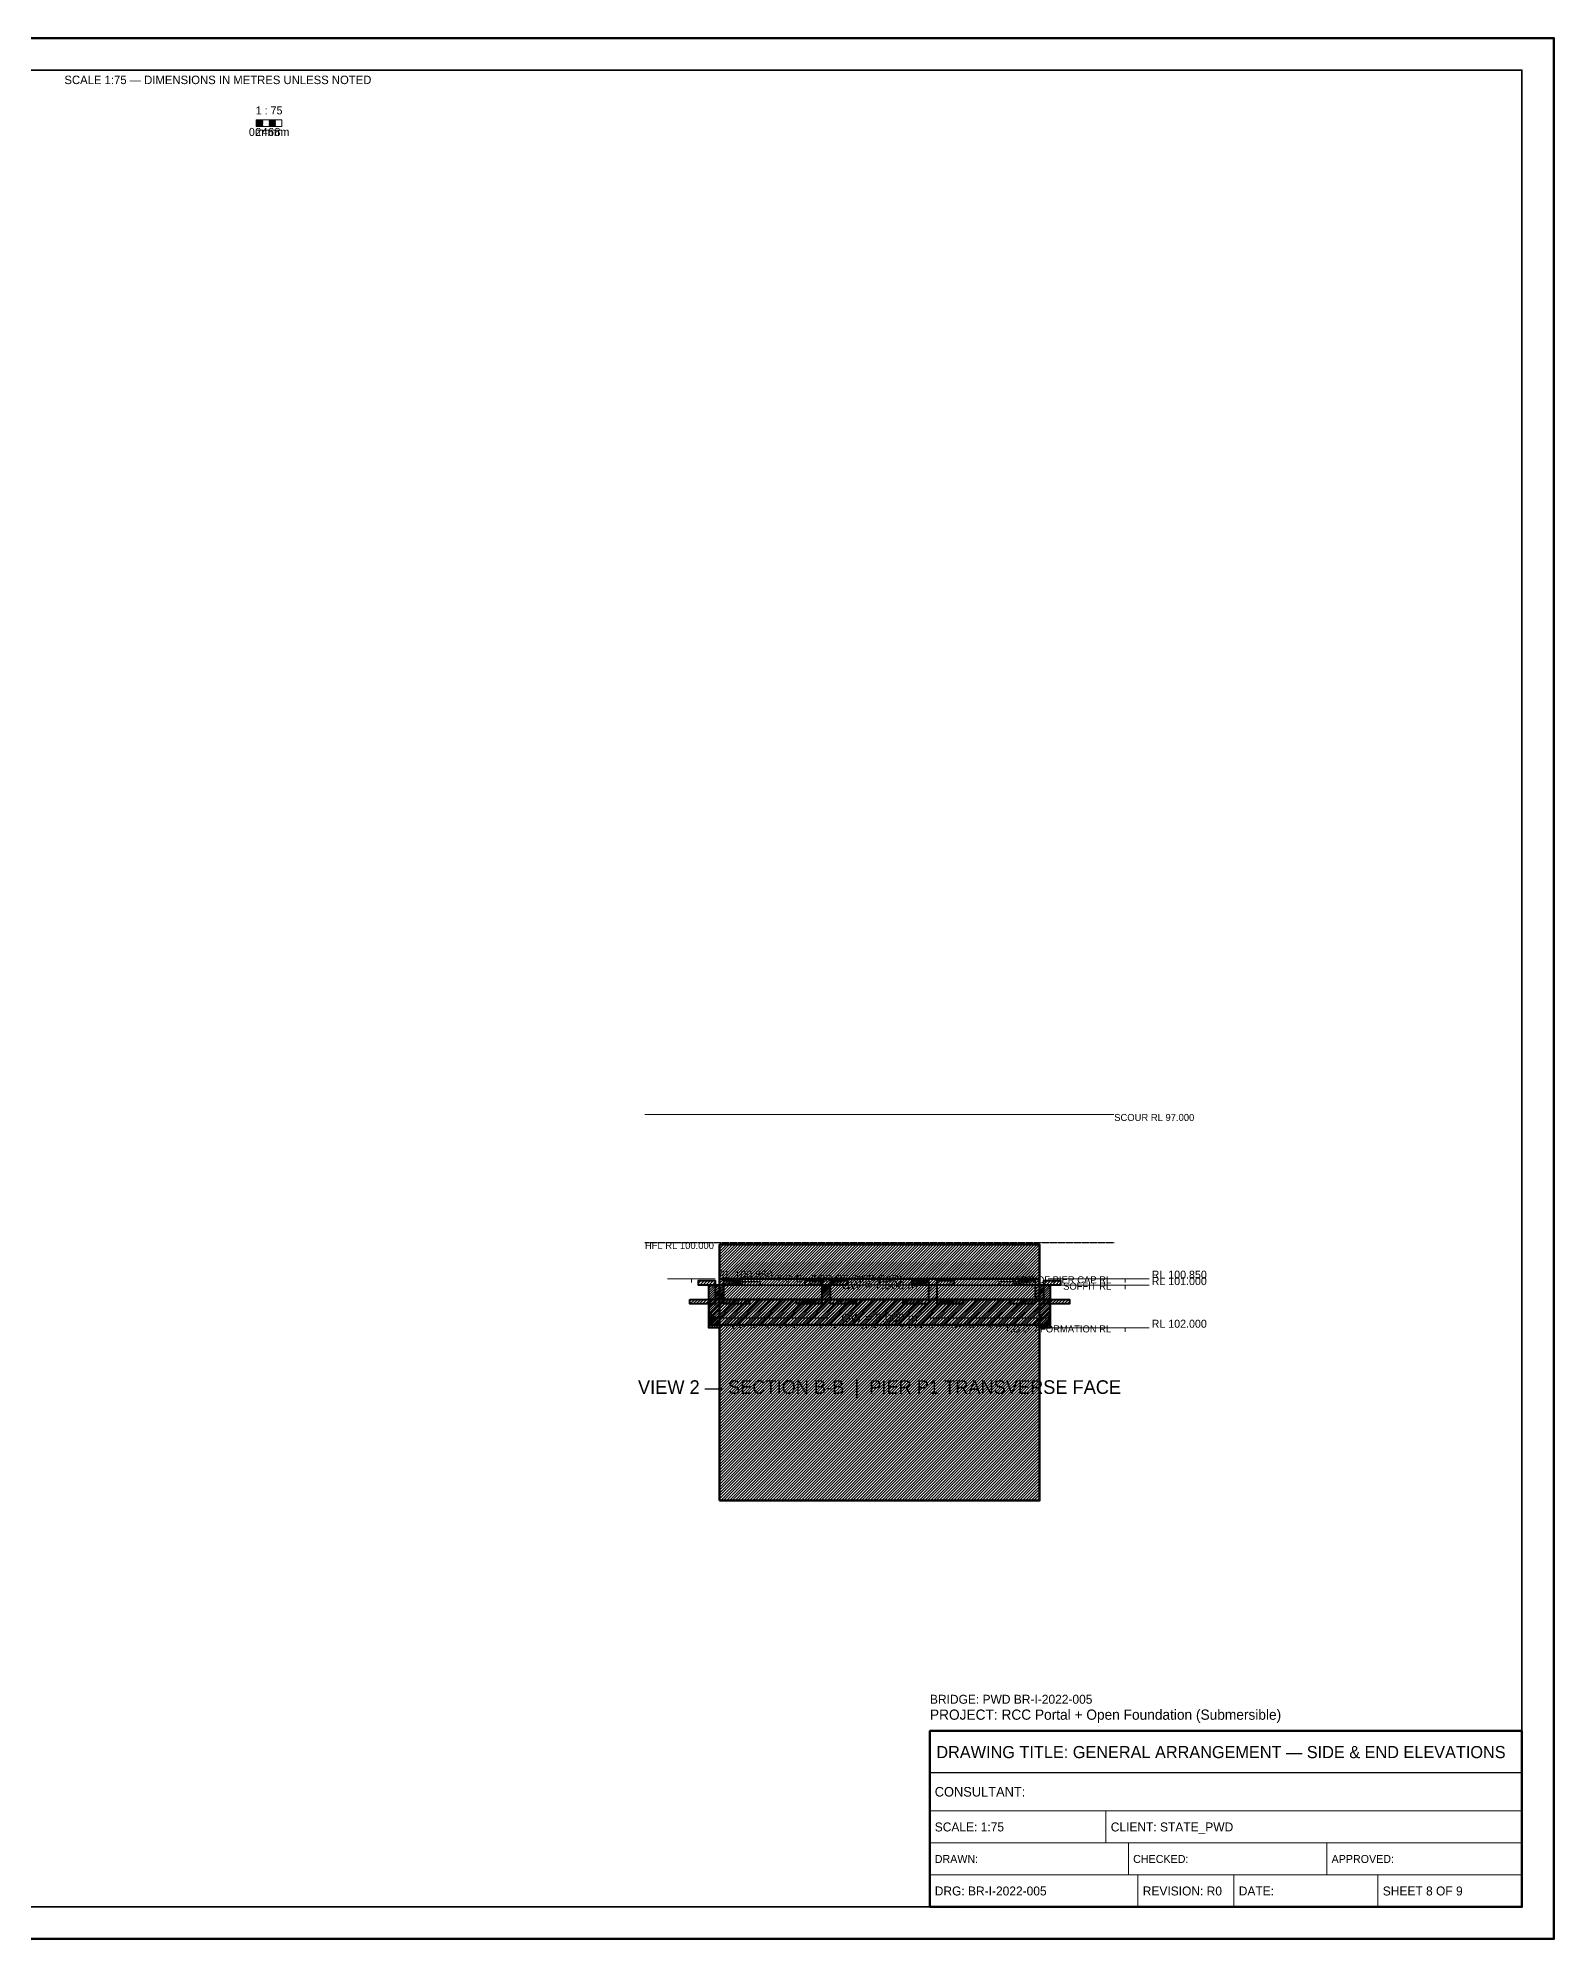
# Model space of a CAD drawing. Header units: metres. Extents: x 0 to 841, y 0 to 594.
# Drawn here: x 367 to 841, y 0 to 594 of the extents above; entities that cross this region are included whole.
import ezdxf
from ezdxf.enums import TextEntityAlignment as Align

# ---------------------------------------------------------------- set-up
doc = ezdxf.new("R2010")
doc.units = ezdxf.units.M
doc.linetypes.add('DASHED', pattern=[0.5, 0.375, -0.125])
doc.linetypes.add('DASHED2', pattern=[0.25, 0.1875, -0.0625])
for name, color, linetype, lineweight in [('BORDER-INNER', 7, 'Continuous', 35), ('BORDER-OUTER', 7, 'Continuous', 70), ('CIVIL-HFL', 5, 'DASHED', 25), ('CIVIL-SCOUR', 1, 'DASHED2', 18), ('DIM-LEVEL', 3, 'Continuous', 18), ('DIM-LINEAR', 3, 'Continuous', 18), ('STRUC-HATCHING', 8, 'Continuous', 18), ('SUB-BEARING', 5, 'Continuous', 25), ('SUB-PIER', 2, 'Continuous', 35), ('SUPER-DECK', 2, 'Continuous', 50), ('SUPER-GIRDER', 1, 'Continuous', 35), ('SUPER-KERB', 7, 'Continuous', 25), ('SUPER-PARAPET', 2, 'Continuous', 35), ('SUPER-WEARING', 8, 'Continuous', 25), ('SYM-SCALE', 7, 'Continuous', 13), ('TEXT-GENERAL', 7, 'Continuous', 18), ('TEXT-HEADER', 7, 'Continuous', 25), ('TEXT-LEVEL', 5, 'Continuous', 18), ('TEXT-SPEC', 7, 'Continuous', 13), ('TEXT-TITLE', 7, 'Continuous', 25), ('TITLEBLK-BOX', 7, 'Continuous', 50), ('TITLEBLK-TEXT', 7, 'Continuous', 18)]:
    doc.layers.add(name, color=color, linetype=linetype, lineweight=lineweight)
doc.styles.add('BRIDGE_STD', font='Arial.ttf')
doc.dimstyles.new('pmb100', dxfattribs={"dimtxt": 2.5, "dimasz": 0.9375, "dimexe": 2.5, "dimexo": 2.5, "dimtad": 0, "dimtih": 1, "dimdec": 0, "dimtxsty": 'BRIDGE_STD', "dimcen": 2.5, "dimazin": 3, "dimtfac": 1, "dimtmove": 0, "dimatfit": 3})

msp = doc.modelspace()

# ---------------------------------------------------------------- hatches: boundary and pattern name
at = {"layer": 'STRUC-HATCHING'}
h = msp.add_hatch(dxfattribs=at)
h.set_pattern_fill('ANSI31', scale=0.2)
h.paths.add_polyline_path([(580.25, 217), (680.25, 217), (680.25, 206.33), (580.25, 206.33)])
h = msp.add_hatch(dxfattribs=at)
h.set_pattern_fill('ANSI31', scale=0.2)
h.paths.add_polyline_path([(580.25, 137), (680.25, 137), (680.25, 217), (580.25, 217)])
h = msp.add_hatch(dxfattribs=at)
h.set_pattern_fill('ANSI31', scale=0.2133333)
h.paths.add_polyline_path([(570.92, 199.87), (589.58, 199.87), (589.58, 198.43), (581.58, 198.43), (581.58, 205.77), (586.78, 205.77), (586.78, 204.33), (573.72, 204.33), (573.72, 205.77), (578.92, 205.77), (578.92, 198.43), (570.92, 198.43)])
h = msp.add_hatch(dxfattribs=at)
h.set_pattern_fill('ANSI31', scale=0.16)
h.paths.add_polyline_path([(576.92, 204.33), (580.25, 204.33), (580.25, 191), (576.92, 191)])
h = msp.add_hatch(dxfattribs=at)
h.set_pattern_fill('ANSI31', scale=0.2133333)
h.paths.add_polyline_path([(604.25, 199.87), (622.92, 199.87), (622.92, 198.43), (614.92, 198.43), (614.92, 205.77), (620.12, 205.77), (620.12, 204.33), (607.05, 204.33), (607.05, 205.77), (612.25, 205.77), (612.25, 198.43), (604.25, 198.43)])
h = msp.add_hatch(dxfattribs=at)
h.set_pattern_fill('ANSI31', scale=0.2133333)
h.paths.add_polyline_path([(637.58, 199.87), (656.25, 199.87), (656.25, 198.43), (648.25, 198.43), (648.25, 205.77), (653.45, 205.77), (653.45, 204.33), (640.38, 204.33), (640.38, 205.77), (645.58, 205.77), (645.58, 198.43), (637.58, 198.43)])
h = msp.add_hatch(dxfattribs=at)
h.set_pattern_fill('ANSI31', scale=0.2133333)
h.paths.add_polyline_path([(670.92, 199.87), (689.58, 199.87), (689.58, 198.43), (681.58, 198.43), (681.58, 205.77), (686.78, 205.77), (686.78, 204.33), (673.72, 204.33), (673.72, 205.77), (678.92, 205.77), (678.92, 198.43), (670.92, 198.43)])
h = msp.add_hatch(dxfattribs=at)
h.set_pattern_fill('ANSI31', scale=0.16)
h.paths.add_polyline_path([(680.25, 204.33), (683.58, 204.33), (683.58, 191), (680.25, 191)])
h = msp.add_hatch(dxfattribs=at)
h.set_pattern_fill('ANSI31', scale=0.2666667)
h.paths.add_polyline_path([(576.92, 199.87), (683.58, 199.87), (683.58, 191.87), (576.92, 191.87)])
h = msp.add_hatch(dxfattribs=at)
h.set_pattern_fill('ANSI31', scale=0.1866667)
h.paths.add_polyline_path([(580.25, 191), (576.92, 191), (576.92, 193.93), (577.92, 195.11), (580.25, 192.76)])
h = msp.add_hatch(dxfattribs=at)
h.set_pattern_fill('ANSI31', scale=0.1866667)
h.paths.add_polyline_path([(680.25, 191), (683.58, 191), (683.58, 193.93), (682.58, 195.11), (680.25, 192.76)])
at = {"layer": 'SUPER-WEARING'}
h = msp.add_hatch(dxfattribs=at)
h.set_pattern_fill('AR-SAND', scale=0.0533333)
h.paths.add_polyline_path([(580.25, 191.87), (680.25, 191.87), (680.25, 191), (580.25, 191)])
at = {"layer": 'SYM-SCALE'}
h = msp.add_hatch(dxfattribs=at)
h.set_pattern_fill('SOLID')
h.paths.add_polyline_path([(435.5, 566.4), (437.5, 566.4), (437.5, 568.39), (435.5, 568.39)])
h = msp.add_hatch(dxfattribs=at)
h.set_pattern_fill('SOLID')
h.paths.add_polyline_path([(439.5, 566.4), (441.5, 566.4), (441.5, 568.39), (439.5, 568.39)])

# ---------------------------------------------------------------- linework, layer by layer
at = {"layer": 'BORDER-INNER'}
msp.add_lwpolyline([(10, 10), (831, 10), (831, 584), (10, 584), (10, 10)], dxfattribs=at)
at = {"layer": 'BORDER-OUTER'}
msp.add_lwpolyline([(0, 0), (841, 0), (841, 594), (0, 594), (0, 0)], dxfattribs=at)
at = {"layer": 'CIVIL-HFL', "color": 5, "linetype": 'DASHED'}
msp.add_line((556.92, 217.67), (703.58, 217.67), dxfattribs=at)
at = {"layer": 'CIVIL-SCOUR', "color": 1, "linetype": 'DASHED2'}
msp.add_line((556.92, 257.67), (703.58, 257.67), dxfattribs=at)
at = {"layer": 'DIM-LEVEL'}
for p, q in [((563.97, 206.33), (578.93, 206.33)), ((571.45, 206.33), (571.45, 205.09)), ((699.57, 206.33), (714.53, 206.33)), ((699.57, 204.33), (714.53, 204.33)), ((707.05, 206.33), (707.05, 205.09)), ((707.05, 204.33), (707.05, 203.09)), ((699.57, 191), (714.53, 191)), ((707.05, 191), (707.05, 189.75))]:
    msp.add_line(p, q, dxfattribs=at)
at = {"layer": 'DIM-LEVEL', "color": 5}
for p, q in [((707.05, 206.33), (682.92, 206.33)), ((707.05, 204.33), (682.92, 204.33)), ((707.05, 191), (682.92, 191))]:
    msp.add_line(p, q, dxfattribs=at)
at = {"layer": 'SUB-BEARING', "lineweight": 30}
for points in [[(587.58, 205.43), (592.92, 205.43), (592.92, 204.33), (587.58, 204.33), (587.58, 205.43)], [(667.58, 205.43), (672.92, 205.43), (672.92, 204.33), (667.58, 204.33), (667.58, 205.43)]]:
    msp.add_lwpolyline(points, dxfattribs=at)
at = {"layer": 'SUB-PIER', "lineweight": 50}
for points in [[(580.25, 217), (680.25, 217), (680.25, 206.33), (580.25, 206.33), (580.25, 217)], [(580.25, 137), (680.25, 137), (680.25, 217), (580.25, 217), (580.25, 137)]]:
    msp.add_lwpolyline(points, dxfattribs=at)
at = {"layer": 'SUB-PIER', "lineweight": 30}
msp.add_lwpolyline([(588.25, 206.33), (672.25, 206.33), (672.25, 204.33), (588.25, 204.33), (588.25, 206.33)], dxfattribs=at)
at = {"layer": 'SUPER-DECK', "lineweight": 50}
msp.add_lwpolyline([(576.92, 199.87), (683.58, 199.87), (683.58, 191.87), (576.92, 191.87), (576.92, 199.87)], dxfattribs=at)
at = {"layer": 'SUPER-GIRDER', "lineweight": 40}
for points in [[(570.92, 199.87), (589.58, 199.87), (589.58, 198.43), (581.58, 198.43), (581.58, 205.77), (586.78, 205.77), (586.78, 204.33), (573.72, 204.33), (573.72, 205.77), (578.92, 205.77), (578.92, 198.43), (570.92, 198.43), (570.92, 199.87)], [(604.25, 199.87), (622.92, 199.87), (622.92, 198.43), (614.92, 198.43), (614.92, 205.77), (620.12, 205.77), (620.12, 204.33), (607.05, 204.33), (607.05, 205.77), (612.25, 205.77), (612.25, 198.43), (604.25, 198.43), (604.25, 199.87)], [(637.58, 199.87), (656.25, 199.87), (656.25, 198.43), (648.25, 198.43), (648.25, 205.77), (653.45, 205.77), (653.45, 204.33), (640.38, 204.33), (640.38, 205.77), (645.58, 205.77), (645.58, 198.43), (637.58, 198.43), (637.58, 199.87)], [(670.92, 199.87), (689.58, 199.87), (689.58, 198.43), (681.58, 198.43), (681.58, 205.77), (686.78, 205.77), (686.78, 204.33), (673.72, 204.33), (673.72, 205.77), (678.92, 205.77), (678.92, 198.43), (670.92, 198.43), (670.92, 199.87)]]:
    msp.add_lwpolyline(points, dxfattribs=at)
at = {"layer": 'SUPER-KERB', "lineweight": 35}
for points in [[(580.25, 191), (576.92, 191), (576.92, 193.93), (577.92, 195.11), (580.25, 192.76), (580.25, 191)], [(680.25, 191), (683.58, 191), (683.58, 193.93), (682.58, 195.11), (680.25, 192.76), (680.25, 191)]]:
    msp.add_lwpolyline(points, dxfattribs=at)
at = {"layer": 'SUPER-PARAPET', "lineweight": 40}
for points in [[(576.92, 204.33), (580.25, 204.33), (580.25, 191), (576.92, 191), (576.92, 204.33)], [(680.25, 204.33), (683.58, 204.33), (683.58, 191), (680.25, 191), (680.25, 204.33)]]:
    msp.add_lwpolyline(points, dxfattribs=at)
at = {"layer": 'SYM-SCALE'}
msp.add_lwpolyline([(435.5, 566.4), (443.5, 566.4), (443.5, 568.39), (435.5, 568.39), (435.5, 566.4)], dxfattribs=at)
at = {"layer": 'TITLEBLK-BOX', "lineweight": 50}
msp.add_lwpolyline([(646, 10), (831, 10), (831, 65), (646, 65), (646, 10)], dxfattribs=at)
at = {"layer": 'TITLEBLK-BOX', "lineweight": 30}
msp.add_lwpolyline([(646, 52), (831, 52), (831, 65), (646, 65), (646, 52)], dxfattribs=at)
at = {"layer": 'TITLEBLK-BOX', "lineweight": 18}
for points in [[(646, 40), (831, 40), (831, 52), (646, 52), (646, 40)], [(646, 30), (701, 30), (701, 40), (646, 40), (646, 30)], [(701, 30), (831, 30), (831, 40), (701, 40), (701, 30)], [(646, 20), (708, 20), (708, 30), (646, 30), (646, 20)], [(708, 20), (770, 20), (770, 30), (708, 30), (708, 20)], [(770, 20), (831, 20), (831, 30), (770, 30), (770, 20)], [(646, 10), (711, 10), (711, 20), (646, 20), (646, 10)], [(711, 10), (741, 10), (741, 20), (711, 20), (711, 10)], [(741, 10), (786, 10), (786, 20), (741, 20), (741, 10)], [(786, 10), (831, 10), (831, 20), (786, 20), (786, 10)]]:
    msp.add_lwpolyline(points, dxfattribs=at)

# ---------------------------------------------------------------- texts
at = {"layer": 'CIVIL-HFL', "color": 5}
msp.add_text('HFL RL 100.000', height=2.2, dxfattribs=at).set_placement((556.92, 215.61))
at = {"layer": 'CIVIL-SCOUR', "color": 1}
msp.add_text('SCOUR RL 97.000', height=2.2, dxfattribs=at).set_placement((703.58, 255.61))
at = {"layer": 'TEXT-GENERAL'}
for s, p in [('1 : 75', (439.5, 570.14)), ('0m', (435.5, 563.41)), ('2m', (437.5, 563.41)), ('4m', (439.5, 563.41)), ('6m', (441.5, 563.41)), ('8m', (443.5, 563.41))]:
    msp.add_text(s, height=2.493, dxfattribs=at).set_placement(p, align=Align.CENTER)
at = {"layer": 'TEXT-HEADER'}
msp.add_text('T.O.C. (TOP OF PIER CAP)', height=2.3467, dxfattribs=at).set_placement((597.85, 205.16))
msp.add_text('VIEW 2 — SECTION B-B  |  PIER P1 TRANSVERSE FACE', height=4.2533, dxfattribs=at).set_placement((630.25, 170.33), align=Align.CENTER)
at = {"layer": 'TEXT-LEVEL'}
for s, p in [('RL 100.850', (579.68, 206.33)), ('RL 100.850', (715.28, 206.33)), ('RL 101.000', (715.28, 204.33)), ('RL 102.000', (715.28, 191))]:
    msp.add_text(s, height=2.493, dxfattribs=at).set_placement(p)
for s, p in [('TOP OF PIER CAP RL', (702.65, 204.87)), ('SOFFIT RL', (702.65, 202.87)), ('T.O.D. / FORMATION RL', (702.65, 189.53))]:
    msp.add_text(s, height=2.2, dxfattribs=at).set_placement(p, align=Align.RIGHT)
at = {"layer": 'TEXT-SPEC', "color": 8}
msp.add_text('SCALE 1:75 — DIMENSIONS IN METRES UNLESS NOTED', height=2.64, dxfattribs=at).set_placement((423.5, 579.6), align=Align.CENTER)
at = {"layer": 'TEXT-TITLE'}
for s, height, p in [('PROJECT: RCC Portal + Open Foundation (Submersible)', 3.2, (646, 68.5)), ('DRAWING TITLE: GENERAL ARRANGEMENT — SIDE & END ELEVATIONS', 3.8, (648, 56.5))]:
    msp.add_text(s, height=height, dxfattribs=at).set_placement(p)
at = {"layer": 'TITLEBLK-TEXT'}
for s, height, p in [('BRIDGE: PWD BR-I-2022-005', 2.8, (646, 73.5)), ('CONSULTANT: ', 3, (647.5, 44.5)), ('SCALE: 1:75', 2.8, (647.5, 33.6)), ('CLIENT: STATE_PWD', 2.8, (702.5, 33.6)), ('DRAWN: ', 2.5, (647.5, 23.75)), ('CHECKED: ', 2.5, (709.5, 23.75)), ('APPROVED: ', 2.5, (771.5, 23.75)), ('DRG: BR-I-2022-005', 2.8, (647.5, 13.6)), ('REVISION: R0', 2.8, (712.5, 13.6)), ('DATE: ', 2.8, (742.5, 13.6)), ('SHEET 8 OF 9', 2.8, (787.5, 13.6))]:
    msp.add_text(s, height=height, dxfattribs=at).set_placement(p)

# ---------------------------------------------------------------- dimensions: what is measured, and where the dimension line sits
at = {"layer": 'DIM-LINEAR'}
for base, p1, p2, text in [((580.25, 204.33), (580.25, 199.93), (680.25, 199.93), 'CW = 7.500 m'), ((576.92, 194.07), (576.92, 189.67), (683.58, 189.67), 'OW = 8.000 m')]:
    msp.add_linear_dim(base=base, p1=p1, p2=p2, text=text, dimstyle='pmb100', override={"dimtxt": 2.64, "dimasz": 2.64, "dimgap": 1.056, "dimclrt": 3}, dxfattribs=at).render()

doc.saveas('drawing.dxf')
